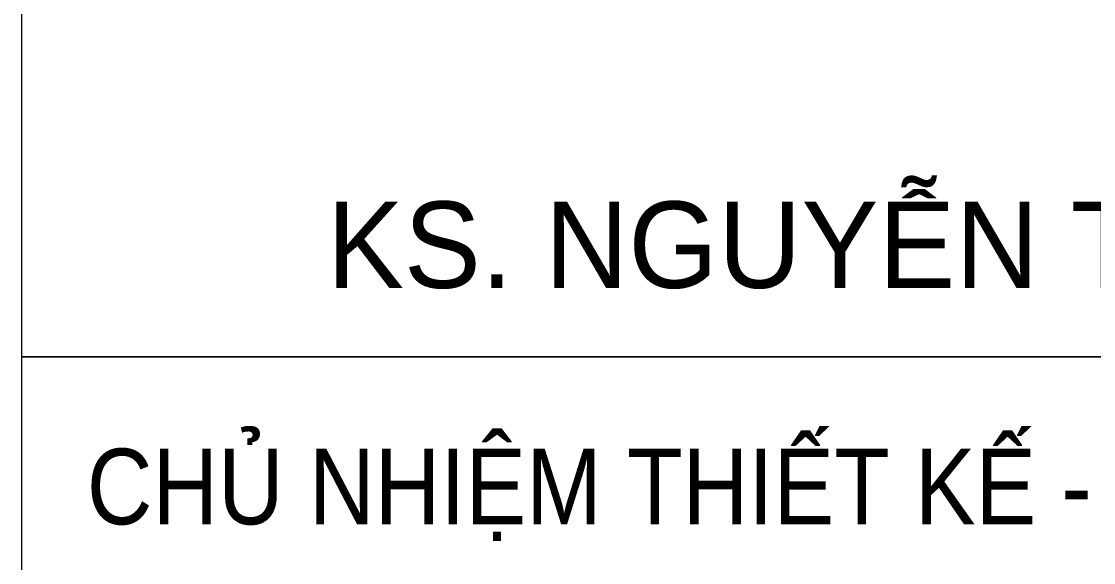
# Model space of a CAD drawing. Header units: millimetres. Extents: x 19378 to 270036, y -611253 to -548347.
# Drawn here: x 250806 to 251998, y -557218 to -556617 of the extents above; entities that cross this region are included whole.
import ezdxf
from ezdxf.enums import TextEntityAlignment as Align

# ---------------------------------------------------------------- set-up
doc = ezdxf.new("R2010")
doc.units = ezdxf.units.MM
doc.header["$MEASUREMENT"] = 0
doc.layers.add('Khungten_LCDI', color=7, linetype='Continuous')
doc.layers.add('LC Net thay', color=7, linetype='Continuous', lineweight=25)
doc.layers.add('LC Text1', color=3, linetype='Continuous', lineweight=20)
doc.styles.add('Khungten', font='VHAVAN.TTF', dxfattribs={"width": 0.9, "height": 5000})
doc.styles.add('Title', font='VHBLACK.TTF', dxfattribs={"width": 0.8})
doc.styles.add('VnAvantH', font='VHAVANB.TTF', dxfattribs={"width": 0.6})

# ---------------------------------------------------------------- blocks, each defined once
blk = doc.blocks.new('Nha o can bo nhan vien Trung doan')
at = {"layer": 'Khungten_LCDI', "color": 9, "lineweight": 15}
for points in [[(36750.0248122253, 446.3149756148096), (40449.99959302326, 446.3149756148096), (40449.99959302326, 2437.222331780159), (36750.0248122253, 2437.222331780159)], [(36750.0248122253, -1521.876936708427), (40449.99959302326, -1521.876936708427), (40449.99959302326, 446.3149756148096), (36750.0248122253, 446.3149756148096)]]:
    blk.add_lwpolyline(points, close=True, dxfattribs=at)
at = {"color": 7, "style": 'VnAvantH'}
blk.add_text('ks. nguyÔn tuÊn anh', height=159.9999958502171, dxfattribs=at).set_placement((38552.65443531056, 574.0637122620001), align=Align.CENTER)
at = {"color": 7, "style": 'Khungten', "width": 0.9}
blk.add_text('chñ nhiÖm thiÕt kÕ - chief of design', height=139.9999963689399, dxfattribs=at).set_placement((38565.57092842837, 136.3840054675575), align=Align.CENTER)
at = {"color": 7, "style": 'Khungten', "width": 0.8}
for tag, p in [('REVISION', (39498.75250059744, -10746.30400287262)), ('NGAYHT', (39546.07401225348, -11609.37096477947))]:
    blk.add_attdef(tag, text='', height=199.998925739526, dxfattribs=at).set_placement(p, align=Align.CENTER)
at = {"layer": 'LC Text1', "style": 'Title', "width": 1.485915225563214}
for tag, p, p2 in [('TENBANVE1', (36912.65752101321, -8885.760287350926), (40339.144821588, -8885.760287350926)), ('TENBANVE2', (36912.65752101321, -9562.465612738344), (40339.144821588, -9562.465612738344))]:
    blk.add_attdef(tag, text='', height=249.9999935159642, dxfattribs=at).set_placement(p, p2, align=Align.FIT)
at = {"layer": 'LC Text1', "style": 'Title', "width": 0.7}
blk.add_attdef('SOBANVE', text='', height=249.9999935159642, dxfattribs=at).set_placement((39561.98211139818, -13896.18076664111), align=Align.CENTER)

msp = doc.modelspace()

# ---------------------------------------------------------------- block references
at = {"layer": 'LC Net thay', "xscale": 0.6, "yscale": 0.6, "zscale": 0.6}
msp.add_blockref('Nha o can bo nhan vien Trung doan', (228755.5796907897, -557257.19385869), dxfattribs=at)

doc.saveas('drawing.dxf')
